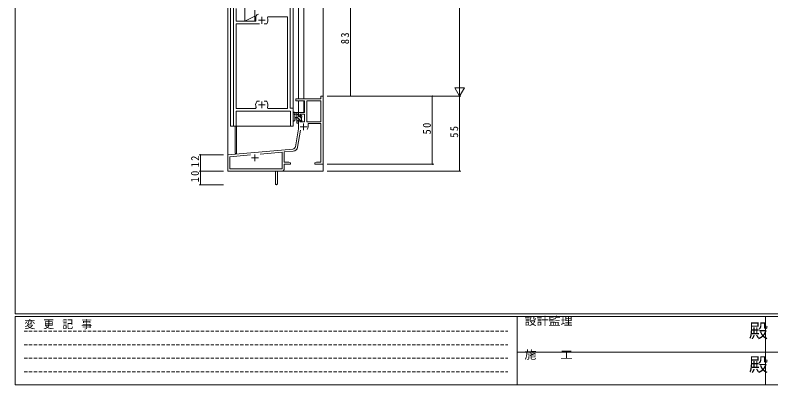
# Model space of a CAD drawing. Units: millimetres, scale not verified. Extents: x -841 to 292, y -594 to 212.
# Drawn here: x -837 to -283, y -594 to -323 of the extents above; entities that cross this region are included whole.
import ezdxf
from ezdxf.enums import TextEntityAlignment as Align

# ---------------------------------------------------------------- set-up
doc = ezdxf.new("R2010")
doc.units = ezdxf.units.MM
doc.header["$LTSCALE"] = 2
doc.linetypes.add('DASHED1', pattern=[1.8, 1.2, -0.6])
for name, color, linetype, lineweight in [('0-1_YKK_ZWAK', 7, 'Continuous', 9), ('0-3_YKK_11', 7, 'Continuous', 9), ('0-4_YKK_12', 2, 'Continuous', 9), ('0-5_YKK_13', 4, 'Continuous', 9), ('0-6_YKK_D', 6, 'Continuous', 9)]:
    doc.layers.add(name, color=color, linetype=linetype, lineweight=lineweight)
doc.styles.add('ＭＳ ゴシック', font='')
doc.styles.get('ＭＳ ゴシック').set_extended_font_data('MS Gothic')

msp = doc.modelspace()

# ---------------------------------------------------------------- linework, layer by layer
at = {"layer": '0-1_YKK_ZWAK'}
for p, q in [((-837, -541.965), (-837, 208.035)), ((263, -541.965), (-837, -541.965)), ((-837, -593.965), (-837, -543.965)), ((209, -543.965), (-837, -543.965)), ((-469, -543.965), (-469, -593.965)), ((-287, -543.965), (-287, -593.965)), ((-469, -569.964), (-285, -569.964)), ((-285, -569.964), (-101, -569.964)), ((-837, -593.965), (209, -593.965))]:
    msp.add_line(p, q, dxfattribs=at)
at = {"layer": '0-1_YKK_ZWAK', "linetype": 'DASHED1'}
for p, q in [((-830.431, -554.697), (-475.87, -554.697)), ((-830.431, -564.595), (-475.87, -564.595)), ((-830.431, -574.493), (-475.87, -574.493)), ((-830.431, -584.391), (-475.87, -584.391))]:
    msp.add_line(p, q, dxfattribs=at)
at = {"layer": '0-3_YKK_11'}
for p, q in [((-677, -300.33), (-677, -404.33)), ((-675.07, -327.53), (-675.07, -318.288)), ((-635.4, -391.33), (-635.4, -317.33)), ((-660.5, -324.33), (-660.5, -327.53)), ((-658.7, -326.83), (-653.7, -326.83)), ((-656.2, -324.33), (-656.2, -329.33)), ((-652.104, -324.967), (-651.649, -324.26)), ((-651.649, -324.26), (-637.33, -324.26)), ((-637.33, -324.26), (-637.33, -391.4)), ((-660.5, -327.53), (-675.07, -327.53)), ((-675.07, -329.53), (-657.95, -329.53)), ((-675.07, -391.4), (-675.07, -329.53)), ((-654.45, -329.53), (-652.753, -329.53)), ((-654.45, -329.53), (-652.753, -329.53)), ((-652.753, -329.53), (-652.507, -329.402)), ((-659.647, -386.13), (-659.893, -386.259)), ((-657.95, -386.13), (-659.647, -386.13)), ((-656.2, -386.33), (-656.2, -391.33)), ((-652.753, -386.13), (-654.45, -386.13)), ((-652.507, -386.259), (-652.753, -386.13)), ((-624.8, -394.326), (-624.8, -385.956)), ((-612.83, -385.956), (-623.17, -385.956)), ((-623.17, -385.956), (-623.17, -401.226)), ((-612.83, -401.226), (-612.83, -385.956)), ((-612.83, -401.226), (-612.83, -385.956)), ((-611.2, -382.326), (-611.2, -432.326)), ((-660.751, -391.4), (-675.07, -391.4)), ((-660.296, -390.693), (-660.751, -391.4)), ((-658.7, -388.83), (-653.7, -388.83)), ((-651.649, -391.4), (-652.104, -390.693)), ((-637.33, -391.4), (-651.649, -391.4)), ((-633.2, -391.33), (-635.4, -391.33)), ((-633.2, -404.33), (-633.2, -391.33)), ((-675.07, -393.33), (-635.13, -393.33)), ((-675.07, -404.33), (-675.07, -393.33)), ((-635.13, -393.33), (-635.13, -404.33)), ((-677, -404.33), (-675.07, -404.33)), ((-635.13, -404.33), (-633.2, -404.33)), ((-625.5, -402.426), (-625.5, -407.426)), ((-623.17, -401.226), (-612.83, -401.226)), ((-622.3, -402.426), (-622.3, -404.926)), ((-612.83, -402.426), (-622.3, -402.426)), ((-627.712, -407.274), (-629.916, -419.774)), ((-628, -404.926), (-623, -404.926)), ((-681.2, -425.326), (-633.317, -421.136)), ((-681.2, -437.326), (-681.2, -425.326)), ((-664.57, -425.507), (-679.57, -426.819)), ((-664.57, -425.507), (-679.57, -426.819)), ((-661.2, -425.126), (-661.2, -430.126)), ((-641.33, -423.474), (-657.466, -424.886)), ((-641.33, -435.696), (-641.33, -423.474)), ((-633.175, -422.76), (-639.7, -423.331)), ((-639.7, -423.331), (-639.7, -430.696)), ((-679.57, -426.819), (-679.57, -435.696)), ((-663.7, -427.626), (-658.7, -427.626)), ((-646.2, -437.326), (-681.2, -437.326)), ((-679.57, -435.696), (-641.33, -435.696)), ((-641.5, -437.326), (-644.7, -437.326)), ((-644.7, -437.326), (-644.7, -446.576)), ((-646.2, -446.576), (-646.2, -442.784))]:
    msp.add_line(p, q, dxfattribs=at)
for points in [[(-624.8, -385.956), (-631.2, -385.956), (-631.2, -384.326), (-612.83, -384.326)], [(-612.83, -384.326), (-612.83, -382.326), (-611.2, -382.326)], [(-631.521, -419.491), (-629.2, -406.326), (-629.2, -400.126), (-628.4, -400.126), (-628.4, -401.226), (-624.8, -401.226), (-624.8, -395.526), (-628.4, -395.526), (-628.4, -397.126), (-629.2, -397.126), (-629.2, -394.326), (-624.8, -394.326)], [(-611.2, -432.326), (-613.242, -432.326), (-613.425, -432.206), (-613.975, -432.206), (-614.158, -432.326), (-614.242, -432.326), (-614.425, -432.206), (-614.975, -432.206), (-615.158, -432.326), (-617.2, -432.326), (-617.2, -431.326), (-616.109, -430.696), (-612.83, -430.696), (-612.83, -402.426)], [(-639.7, -430.696), (-636.291, -430.696), (-635.2, -431.326), (-635.2, -432.326), (-639.7, -432.326), (-639.7, -435.526)], [(-646.2, -442.784), (-646.08, -442.601), (-646.08, -442.051), (-646.2, -441.867), (-646.2, -437.326)]]:
    msp.add_lwpolyline(points, dxfattribs=at)
for centre, radius, start, end in [((-658.5, -324.33), 2, 90, 179.99998), ((-656.2, -326.83), 4.5, 325.15007, 24.45636), ((-656.2, -388.83), 4.5, 145.15007, 204.45636), ((-656.2, -388.83), 4.5, 335.54362, 34.84991), ((-625.5, -404.926), 3.2, 321.63347, 359.99998), ((-633.491, -419.144), 2, 274.99998, 350), ((-633.491, -419.144), 3.63, 275, 350), ((-641.5, -435.526), 1.8, 270, 359.99998), ((-645.45, -446.576), 0.75, 179.99998, 0)]:
    msp.add_arc(centre, radius, start, end, dxfattribs=at)
at = {"layer": '0-4_YKK_12'}
for p, q in [((-681.2, -197.83), (-681.2, -437.33)), ((-679.2, -197.83), (-679.2, -404.33)), ((-633.2, -197.83), (-633.2, -404.33)), ((-629.2, -197.83), (-629.2, -384.33)), ((-625.3, -197.83), (-625.3, -384.33)), ((-611.2, -197.83), (-611.2, -437.33)), ((-629.2, -385.63), (-629.2, -394.33)), ((-625.3, -385.63), (-625.3, -394.33)), ((-625.3, -394.33), (-629.2, -394.33)), ((-679.2, -404.33), (-633.2, -404.33)), ((-675.7, -404.33), (-675.7, -424.33)), ((-674.7, -404.33), (-674.7, -424.33)), ((-674.7, -424.33), (-675.7, -424.33)), ((-611.2, -437.33), (-681.2, -437.33))]:
    msp.add_line(p, q, dxfattribs=at)
at = {"layer": '0-5_YKK_13'}
for p, q in [((-668.7, -314.33), (-668.7, -327.53)), ((-661.4, -319.33), (-661.4, -327.53)), ((-668.7, -327.53), (-661.4, -323.751)), ((-668.7, -327.53), (-661.4, -327.53)), ((-633.2, -400.058), (-633.2, -394.896)), ((-629.5, -394.33), (-632.18, -394.33)), ((-632, -400.058), (-631.997, -396.097)), ((-631.58, -395.53), (-630.4, -395.53)), ((-630.4, -398.03), (-631.544, -398.132)), ((-630.4, -394.33), (-630.4, -401.93)), ((-629.4, -396.428), (-630.4, -395.428)), ((-628.243, -399.83), (-630.4, -397.673)), ((-629.4, -397.43), (-629.4, -395.43)), ((-628.461, -397.43), (-629.4, -397.43)), ((-629.2, -395.23), (-629.2, -394.63)), ((-627.1, -398.728), (-628.389, -397.439)), ((-628, -396.63), (-628, -396.969)), ((-626.988, -396.918), (-627.488, -396.418)), ((-627.1, -400.03), (-627.1, -397.93)), ((-626.9, -397.73), (-626.9, -397.13)), ((-630.4, -399.23), (-631.544, -399.128)), ((-629.4, -400.918), (-630.4, -399.918)), ((-630.1, -402.23), (-629.5, -402.23)), ((-629.4, -399.83), (-628, -399.83)), ((-629.4, -401.13), (-629.4, -399.83)), ((-629.2, -401.93), (-629.2, -401.33)), ((-628, -399.83), (-628, -400.73)), ((-627.072, -401.001), (-628, -400.073)), ((-627.7, -401.03), (-627.2, -401.03)), ((-626.9, -400.73), (-626.9, -400.23))]:
    msp.add_line(p, q, dxfattribs=at)
for centre, radius, start, end in [((-632.9, -394.896), 0.3, 130.52878, 180), ((-633.29, -394.44), 0.3, 310.52878, 10.52878), ((-632.7, -394.33), 0.3, 30, 190.52878), ((-632.18, -394.03), 0.3, 210, 270), ((-632.1, -395.53), 0.3, 30, 250.81024), ((-632.297, -396.097), 0.3, 359.95976, 70.81024), ((-631.5, -398.63), 0.5, 95.09206, 264.90793), ((-631.58, -395.23), 0.3, 210, 270), ((-629.5, -394.63), 0.3, 0, 90), ((-629.4, -395.23), 0.2, 270, 0), ((-628.461, -397.73), 0.3, 33.05573, 90), ((-628, -397.43), 0.25, 213.05573, 56.94426), ((-627.7, -396.63), 0.3, 45, 180), ((-627.7, -396.969), 0.3, 180, 236.94426), ((-627.1, -397.73), 0.2, 270, 0), ((-627.2, -397.13), 0.3, 0, 45), ((-632.6, -400.058), 0.6, 179.95976, 359.95976), ((-630.1, -401.93), 0.3, 180, 270), ((-629.5, -401.93), 0.3, 270, 0), ((-629.4, -401.33), 0.2, 0, 90), ((-627.7, -400.73), 0.3, 180, 270), ((-627.2, -400.73), 0.3, 270, 0), ((-627.1, -400.23), 0.2, 0, 90)]:
    msp.add_arc(centre, radius, start, end, dxfattribs=at)
at = {"layer": '0-6_YKK_D'}
for p, q in [((-511.2, 10.67), (-511.2, -375.33)), ((-591.2, -299.33), (-591.2, -382.33)), ((-511.2, -382.33), (-511.2, -370.206)), ((-511.2, -382.33), (-514.7, -376.268)), ((-507.7, -376.268), (-514.7, -376.268)), ((-511.2, -382.33), (-507.7, -376.268)), ((-608.2, -382.33), (-510.2, -382.33)), ((-608.2, -382.33), (-530.2, -382.33)), ((-608.2, -382.33), (-590.2, -382.33)), ((-531.2, -382.33), (-531.2, -432.326)), ((-511.2, -382.326), (-511.2, -437.326)), ((-684.2, -425.326), (-702.2, -425.326)), ((-701.2, -437.326), (-701.2, -425.326)), ((-684.2, -437.326), (-702.2, -437.326)), ((-684.2, -437.326), (-702.2, -437.326)), ((-701.2, -437.326), (-701.2, -447.326)), ((-608.2, -432.326), (-530.2, -432.326)), ((-608.2, -437.326), (-510.2, -437.326)), ((-684.2, -447.326), (-702.2, -447.326))]:
    msp.add_line(p, q, dxfattribs=at)
for centre, start, end in [((-591.2, -382.33), 90, 270), ((-591.2, -382.33), 270, 90), ((-531.2, -382.33), 90, 270), ((-531.2, -382.33), 270, 90), ((-701.2, -425.326), 90, 270), ((-701.2, -425.326), 270, 90), ((-701.2, -437.326), 90, 270), ((-701.2, -437.326), 90, 270), ((-701.2, -437.326), 270, 90), ((-701.2, -437.326), 270, 90), ((-531.2, -432.326), 90, 270), ((-531.2, -432.326), 270, 90), ((-511.2, -437.326), 90, 270), ((-511.2, -437.326), 270, 90), ((-701.2, -447.326), 90, 270), ((-701.2, -447.326), 270, 90)]:
    msp.add_arc(centre, 0.106, start, end, dxfattribs=at)

# ---------------------------------------------------------------- texts
at = {"layer": '0-1_YKK_ZWAK', "style": 'ＭＳ ゴシック', "width": 1.1}
for s, p in [('設計監理', (-463.615, -551.869)), ('施\u3000\u3000工', (-463.615, -576.614))]:
    msp.add_text(s, height=5.865, dxfattribs=at).set_placement(p, align=Align.BOTTOM_LEFT)
at = {"layer": '0-1_YKK_ZWAK', "color": 2, "style": 'ＭＳ ゴシック'}
for p in [(-299.117, -562.474), (-299.117, -587.219)]:
    msp.add_text('殿', height=10.26, dxfattribs=at).set_placement(p, align=Align.BOTTOM_LEFT)
at = {"layer": '0-1_YKK_ZWAK', "insert": (-830.265, -553.174), "char_height": 5.865, "attachment_point": 7, "style": 'ＭＳ ゴシック'}
msp.add_mtext('\\T1.16;変\\~更\\~記\\~事', dxfattribs=at)
at = {"layer": '0-6_YKK_D', "color": 7, "char_height": 5.865, "attachment_point": 7, "rotation": 90, "style": 'ＭＳ ゴシック'}
for s, insert in [('\\T1.27;\\W0.95;83', (-592.2, -344.35)), ('\\T1.27;\\W0.95;50', (-532.2, -410.459)), ('\\T1.27;\\W0.95;55', (-512.2, -412.896)), ('\\T1.27;\\W0.95;12', (-702.2, -434.579)), ('\\T1.27;\\W0.95;10', (-702.2, -445.627))]:
    msp.add_mtext(s, dxfattribs=dict(at, insert=insert))

doc.saveas('drawing.dxf')
